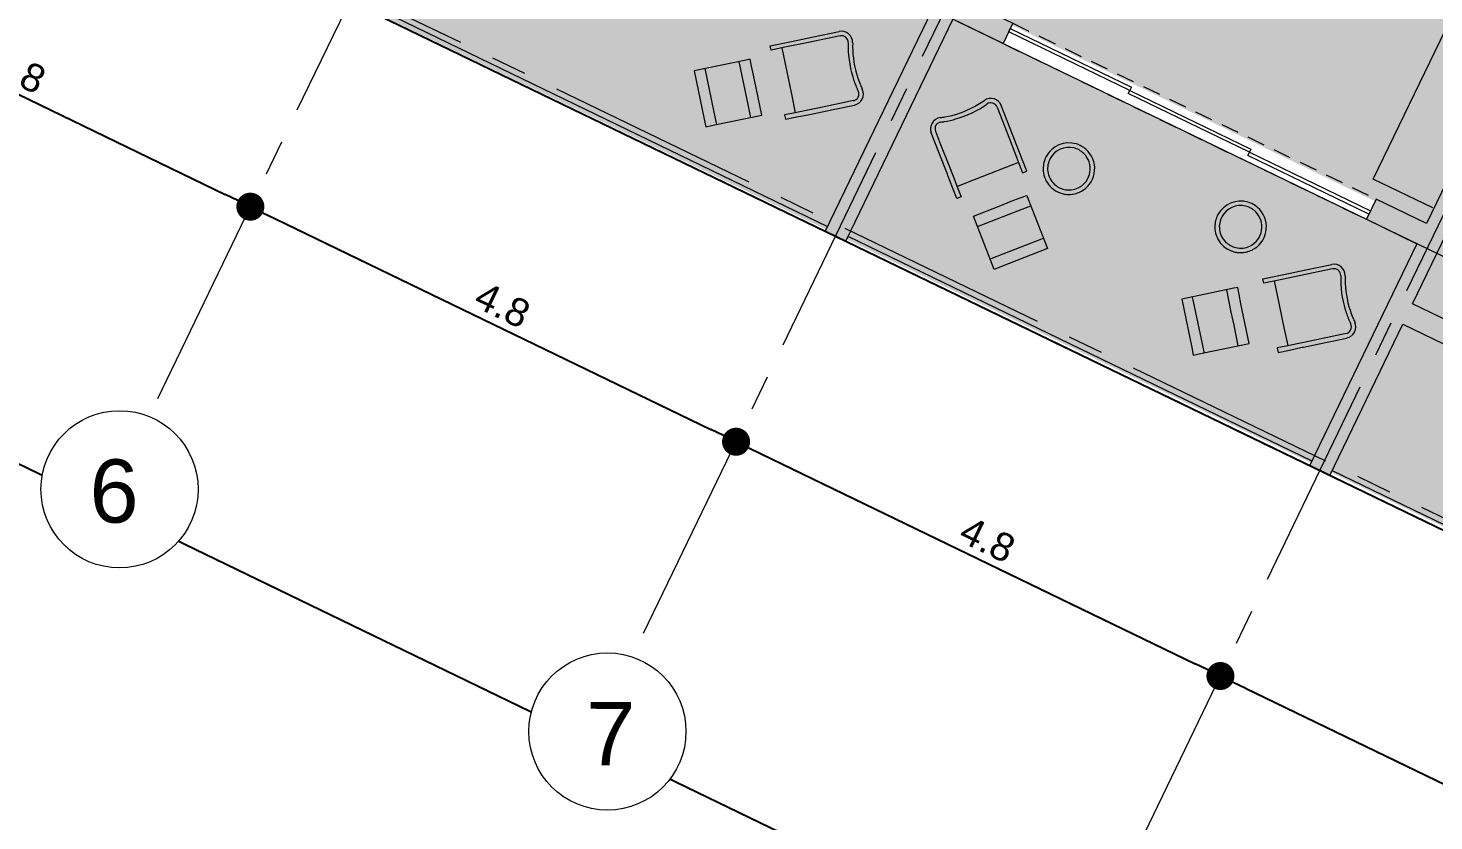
# Model space of a CAD drawing. Header units: metres. Extents: x -466 to 1322, y -1072 to 50.
# Drawn here: x 824.2 to 836.74, y -215.52 to -208.45 of the extents above; entities that cross this region are included whole.
import ezdxf

# ---------------------------------------------------------------- set-up
doc = ezdxf.new("R2010")
doc.units = ezdxf.units.M
doc.set_wipeout_variables(frame=1)
for name, pattern in [('B1 P BAJA$0$HIDDEN', [9.525, 6.35, -3.175]), ('CENTER2', [28.575, 19.05, -3.175, 3.175, -3.175]), ('Hidden 1_16_', [0.002381, 0.001587, -0.00079375])]:
    doc.linetypes.add(name, pattern=pattern)
for name, color, linetype, lineweight in [('A - CANCEL', 2, 'Continuous', 0), ('A - Hatch muros', 4, 'Continuous', 0), ('A - MURO BAJO', 2, 'Continuous', 0), ('A - PROY', 250, 'B1 P BAJA$0$HIDDEN', 0), ('A - TXT 100 -1', 2, 'Continuous', 0), ('A-COTAS', 41, 'Continuous', 0), ('A-EJES', 61, 'CENTER2', 0), ('A-MUEBLES', 5, 'Continuous', 0), ('A-MURO INT', 4, 'Continuous', 0)]:
    doc.layers.add(name, color=color, linetype=linetype, lineweight=lineweight)
doc.layers.add('AKU_Poligono', color=1, linetype='Continuous')
for name, color, linetype, lineweight, true_color in [('Hatch escaleras', 7, 'Continuous', 0, 0x78372d), ('Hatch Exterior', 7, 'Continuous', 0, 0xa99b89), ('Hatch Interior', 7, 'Continuous', 0, 0xaf6350)]:
    doc.layers.add(name, color=color, linetype=linetype, lineweight=lineweight, true_color=true_color)
doc.styles.get("Standard").update_dxf_attribs({"font": 'arial.ttf'})
doc.styles.add('Style-Arial', font='arial.ttf')
doc.dimstyles.new('ISO-25', dxfattribs={"dimscale": 0.1, "dimtxt": 2.5, "dimasz": 2.5, "dimexe": 1.25, "dimexo": 0.625, "dimtad": 1, "dimdsep": 46, "dimtxsty": 'Standard', "dimblk": 'DOT', "dimcen": 2.5, "dimadec": 0, "dimazin": 0, "dimtfac": 1, "dimtmove": 0, "dimatfit": 3, "dimfxl": 1, "dimarcsym": 0})

# ---------------------------------------------------------------- blocks, each defined once
blk = doc.blocks.new('_Dot')
at = {"color": 0, "linetype": 'ByBlock', "lineweight": -2}
blk.add_line((-0.5, 0), (-1, 0), dxfattribs=at)
at = {"color": 0, "linetype": 'ByBlock', "const_width": 0.5}
blk.add_lwpolyline([(-0.25, 0, 1), (0.25, 0, 1)], format="xyb", close=True, dxfattribs=at)
blk = doc.blocks.new('*D69')
at = {"layer": 'A-COTAS', "color": 0, "lineweight": -2, "transparency": 16777216}
for p, q in [((821.897, -207.912), (821.93, -207.845)), ((822.101, -208.066), (825.959, -209.931)), ((826.157, -210.096), (826.129, -210.153))]:
    blk.add_line(p, q, dxfattribs=at)
at = {"layer": 'Defpoints', "color": 0, "transparency": 16777216}
for p in [(821.87, -207.968), (826.184, -210.04), (826.184, -210.04)]:
    blk.add_point(p, dxfattribs=at)
at = {"layer": 'A-COTAS', "color": 0, "lineweight": -2, "transparency": 16777216, "xscale": 0.25, "yscale": 0.25, "zscale": 0.25}
for p, rotation in [((821.875, -207.957), 154.1983439835457), ((826.184, -210.04), 334.1983439835457)]:
    blk.add_blockref('_Dot', p, dxfattribs=dict(at, rotation=rotation))
at = {"layer": 'A-COTAS', "color": 0, "transparency": 16777216, "insert": (824.112, -208.827), "char_height": 0.25, "attachment_point": 5, "rotation": 334.1983}
blk.add_mtext('4.8', dxfattribs=at)
blk = doc.blocks.new('*D70')
at = {"layer": 'A-COTAS', "color": 0, "lineweight": -2, "transparency": 16777216}
for p, q in [((826.157, -210.096), (826.129, -210.153)), ((826.409, -210.149), (830.293, -212.027)), ((830.491, -212.192), (830.464, -212.248))]:
    blk.add_line(p, q, dxfattribs=at)
at = {"layer": 'Defpoints', "color": 0, "transparency": 16777216}
for p in [(826.184, -210.04), (830.518, -212.136), (830.518, -212.136)]:
    blk.add_point(p, dxfattribs=at)
at = {"layer": 'A-COTAS', "color": 0, "lineweight": -2, "transparency": 16777216, "xscale": 0.25, "yscale": 0.25, "zscale": 0.25}
for p, rotation in [((826.184, -210.04), 154.1983439835457), ((830.518, -212.136), 334.1983439835457)]:
    blk.add_blockref('_Dot', p, dxfattribs=dict(at, rotation=rotation))
at = {"layer": 'A-COTAS', "color": 0, "transparency": 16777216, "insert": (828.434, -210.917), "char_height": 0.25, "attachment_point": 5, "rotation": 334.1983}
blk.add_mtext('4.8', dxfattribs=at)
blk = doc.blocks.new('*D71')
at = {"layer": 'A-COTAS', "color": 0, "lineweight": -2, "transparency": 16777216}
for p, q in [((830.491, -212.192), (830.464, -212.248)), ((830.743, -212.244), (834.615, -214.116)), ((834.862, -214.18), (834.894, -214.112))]:
    blk.add_line(p, q, dxfattribs=at)
at = {"layer": 'Defpoints', "color": 0, "transparency": 16777216}
for p in [(830.518, -212.136), (834.834, -214.236), (834.84, -214.225)]:
    blk.add_point(p, dxfattribs=at)
at = {"layer": 'A-COTAS', "color": 0, "lineweight": -2, "transparency": 16777216, "xscale": 0.25, "yscale": 0.25, "zscale": 0.25}
for p, rotation in [((830.518, -212.136), 154.1983439835457), ((834.84, -214.225), 334.1983439835457)]:
    blk.add_blockref('_Dot', p, dxfattribs=dict(at, rotation=rotation))
at = {"layer": 'A-COTAS', "color": 0, "transparency": 16777216, "insert": (832.762, -213.009), "char_height": 0.25, "attachment_point": 5, "rotation": 334.1983}
blk.add_mtext('4.8', dxfattribs=at)
blk = doc.blocks.new('*D72')
at = {"layer": 'A-COTAS', "color": 0, "lineweight": -2, "transparency": 16777216}
for p, q in [((834.862, -214.18), (834.894, -214.112)), ((835.065, -214.334), (838.936, -216.205)), ((839.183, -216.269), (839.216, -216.202))]:
    blk.add_line(p, q, dxfattribs=at)
at = {"layer": 'Defpoints', "color": 0, "transparency": 16777216}
for p in [(834.834, -214.236), (839.156, -216.325), (839.161, -216.314)]:
    blk.add_point(p, dxfattribs=at)
at = {"layer": 'A-COTAS', "color": 0, "lineweight": -2, "transparency": 16777216, "xscale": 0.25, "yscale": 0.25, "zscale": 0.25}
for p, rotation in [((834.84, -214.225), 154.1983439835457), ((839.161, -216.314), 334.1983439835457)]:
    blk.add_blockref('_Dot', p, dxfattribs=dict(at, rotation=rotation))
at = {"layer": 'A-COTAS', "color": 0, "transparency": 16777216, "insert": (837.083, -215.098), "char_height": 0.25, "attachment_point": 5, "rotation": 334.1983}
blk.add_mtext('4.8', dxfattribs=at)

msp = doc.modelspace()

# ---------------------------------------------------------------- linework, layer by layer
at = {"layer": 'A - CANCEL', "lineweight": 0}
for points in [[(832.951, -208.481), (832.965, -208.452), (834.046, -208.974), (834.032, -209.003)], [(834.018, -209.032), (834.032, -209.003), (835.112, -209.526), (835.098, -209.555)], [(835.084, -209.584), (835.098, -209.555), (836.179, -210.077), (836.165, -210.106)]]:
    msp.add_lwpolyline(points, close=True, dxfattribs=at)
at = {"layer": 'A - MURO BAJO', "ltscale": 0.05}
for points in [[(827.194, -208.214), (831.335, -210.216)], [(835.815, -212.438), (848.779, -218.705), (852.887, -210.251), (848.549, -208.153)], [(835.837, -212.392), (848.756, -218.638), (852.82, -210.274), (848.527, -208.198)], [(827.172, -208.259), (831.313, -210.262)], [(831.493, -210.349), (835.635, -212.351)], [(831.515, -210.304), (835.656, -212.306)]]:
    msp.add_lwpolyline(points, dxfattribs=at)
at = {"layer": 'A - PROY', "color": 250, "linetype": 'Hidden 1_16_', "ltscale": 100}
for p, q in [((827.172, -208.259), (831.313, -210.262)), ((831.493, -210.349), (835.635, -212.351))]:
    msp.add_line(p, q, dxfattribs=at)
for points in [[(832.988, -208.405), (836.229, -209.972)], [(832.901, -208.586), (836.142, -210.152)], [(845.415, -214.636), (844.474, -216.625), (835.815, -212.437)]]:
    msp.add_lwpolyline(points, dxfattribs=at)
at = {"layer": 'A-EJES', "ltscale": 0.1}
msp.add_line((839.816, -203.931), (833.926, -216.116), dxfattribs=at)
at = {"layer": 'A-MUEBLES'}
for p, q in [((836.204, -209.795), (837.51, -207.094)), ((836.735, -210.051), (836.204, -209.795))]:
    msp.add_line(p, q, dxfattribs=at)
at = {"layer": 'A-MUEBLES', "lineweight": 0}
for p, q in [((830.823, -208.605), (831.012, -208.566)), ((831.148, -208.579), (830.952, -208.619)), ((831.012, -208.566), (831.208, -208.525)), ((831.446, -208.517), (831.148, -208.579)), ((831.208, -208.525), (831.438, -208.478)), ((830.831, -208.645), (830.823, -208.605)), ((830.952, -208.619), (830.831, -208.645)), ((830.932, -208.638), (830.929, -208.624)), ((830.955, -208.751), (830.932, -208.638)), ((830.608, -208.732), (830.144, -208.828)), ((830.144, -208.828), (830.234, -209.26)), ((830.643, -208.724), (830.608, -208.732)), ((830.656, -208.786), (830.643, -208.724)), ((830.673, -208.868), (830.656, -208.786)), ((831.015, -209.038), (830.955, -208.751)), ((830.697, -208.981), (830.673, -208.868)), ((830.747, -209.224), (830.697, -208.981)), ((831.049, -209.202), (831.015, -209.038)), ((831.566, -209.094), (831.443, -209.12)), ((830.327, -209.311), (830.747, -209.224)), ((831.031, -209.206), (830.951, -209.222)), ((830.951, -209.222), (830.959, -209.261)), ((831.144, -209.182), (831.031, -209.206)), ((831.061, -209.24), (831.174, -209.217)), ((831.247, -209.161), (831.144, -209.182)), ((831.174, -209.217), (831.187, -209.214)), ((831.187, -209.214), (831.383, -209.173)), ((831.443, -209.12), (831.247, -209.161)), ((831.383, -209.173), (831.574, -209.134)), ((832.847, -209.153), (832.958, -209.436)), ((832.97, -209.357), (832.884, -209.138)), ((830.234, -209.26), (830.248, -209.327)), ((830.248, -209.327), (830.327, -209.311)), ((830.959, -209.261), (831.061, -209.24)), ((832.331, -209.564), (832.26, -209.382)), ((832.297, -209.367), (832.343, -209.485)), ((832.958, -209.436), (833.03, -209.622)), ((833.042, -209.543), (832.97, -209.357)), ((832.404, -209.75), (832.331, -209.564)), ((832.343, -209.485), (832.416, -209.671)), ((833.113, -209.723), (833.042, -209.543)), ((832.416, -209.671), (832.454, -209.769)), ((832.645, -209.798), (832.919, -209.692)), ((832.919, -209.692), (833.026, -209.65)), ((833.026, -209.65), (833.039, -209.645)), ((833.03, -209.622), (833.075, -209.738)), ((833.075, -209.738), (833.113, -209.723)), ((832.409, -209.762), (832.404, -209.75)), ((832.45, -209.87), (832.409, -209.762)), ((832.454, -209.769), (832.496, -209.877)), ((832.489, -209.859), (832.645, -209.798)), ((832.488, -209.967), (832.45, -209.87)), ((832.526, -209.952), (832.488, -209.967)), ((832.496, -209.877), (832.526, -209.952)), ((832.974, -209.992), (833.052, -209.962)), ((833.052, -209.962), (833.111, -209.939)), ((833.111, -209.939), (833.124, -209.973)), ((833.124, -209.973), (833.296, -210.414)), ((832.636, -210.124), (832.866, -210.034)), ((832.866, -210.034), (832.974, -209.992)), ((832.792, -210.524), (832.636, -210.124)), ((833.296, -210.414), (832.885, -210.574)), ((832.821, -210.599), (832.792, -210.524)), ((832.885, -210.574), (832.821, -210.599)), ((835.407, -210.644), (835.602, -210.603)), ((835.841, -210.594), (835.543, -210.656)), ((835.602, -210.603), (835.833, -210.555)), ((835.218, -210.683), (835.407, -210.644)), ((835.226, -210.722), (835.218, -210.683)), ((835.347, -210.697), (835.226, -210.722)), ((835.326, -210.715), (835.324, -210.702)), ((835.35, -210.828), (835.326, -210.715)), ((835.543, -210.656), (835.347, -210.697)), ((834.958, -210.768), (834.494, -210.865)), ((834.994, -210.761), (834.958, -210.768)), ((835.006, -210.823), (834.994, -210.761)), ((835.023, -210.905), (835.006, -210.823)), ((835.41, -211.116), (835.35, -210.828)), ((834.494, -210.865), (834.584, -211.297)), ((835.047, -211.018), (835.023, -210.905)), ((835.097, -211.26), (835.047, -211.018)), ((835.444, -211.279), (835.41, -211.116)), ((835.837, -211.198), (835.641, -211.238)), ((835.777, -211.251), (835.969, -211.211)), ((835.961, -211.172), (835.837, -211.198)), ((834.584, -211.297), (834.598, -211.364)), ((834.598, -211.364), (834.678, -211.347)), ((834.678, -211.347), (835.097, -211.26)), ((835.425, -211.283), (835.346, -211.3)), ((835.346, -211.3), (835.354, -211.339)), ((835.354, -211.339), (835.456, -211.318)), ((835.538, -211.26), (835.425, -211.283)), ((835.456, -211.318), (835.569, -211.294)), ((835.641, -211.238), (835.538, -211.26)), ((835.569, -211.294), (835.582, -211.292)), ((835.582, -211.292), (835.777, -211.251))]:
    msp.add_line(p, q, dxfattribs=at)
at = {"layer": 'A-MUEBLES', "color": 254, "lineweight": 0}
for p, q in [((830.32, -209.183), (830.242, -208.808)), ((830.587, -208.945), (830.546, -208.745)), ((830.611, -209.058), (830.587, -208.945)), ((830.649, -209.244), (830.611, -209.058)), ((830.344, -209.296), (830.32, -209.183)), ((830.346, -209.307), (830.344, -209.296)), ((832.956, -210.106), (833.147, -210.032)), ((832.672, -210.217), (832.849, -210.148)), ((832.849, -210.148), (832.956, -210.106)), ((832.902, -210.46), (833.26, -210.321)), ((832.795, -210.502), (832.902, -210.46)), ((832.785, -210.506), (832.795, -210.502)), ((834.67, -211.22), (834.592, -210.844)), ((834.937, -210.982), (834.896, -210.781)), ((834.961, -211.095), (834.937, -210.982)), ((834.999, -211.281), (834.961, -211.095)), ((834.694, -211.333), (834.67, -211.22)), ((834.696, -211.344), (834.694, -211.333))]:
    msp.add_line(p, q, dxfattribs=at)
at = {"layer": 'A-MUEBLES', "lineweight": 0}
for centre, radius, start, end in [((831.458, -208.575), 0.1, 358.0833, 101.741), ((831.458, -208.575), 0.06, 358.0833, 101.741), ((832.453, -208.609), 0.935, 178.0833, 196.9797), ((832.453, -208.609), 0.895, 178.0833, 195.7816), ((832.453, -208.609), 0.935, 196.9797, 203.5722), ((832.453, -208.609), 0.895, 195.7816, 198.5699), ((832.453, -208.609), 0.895, 198.5699, 202.7248), ((832.453, -208.609), 0.895, 202.7248, 205.3988), ((831.554, -209.036), 0.06, 281.741, 25.3988), ((831.554, -209.036), 0.1, 281.741, 25.3988), ((832.453, -208.609), 0.935, 203.5722, 205.3988), ((832.221, -208.359), 0.895, 287.2781, 304.9764), ((832.791, -209.174), 0.1, 21.3187, 124.9764), ((832.221, -208.359), 0.895, 284.4898, 287.2781), ((832.221, -208.359), 0.935, 286.08, 304.9764), ((832.791, -209.174), 0.06, 21.3187, 124.9764), ((832.353, -209.345), 0.1, 97.6609, 201.3187), ((832.353, -209.345), 0.06, 97.6609, 201.3187), ((832.221, -208.359), 0.895, 277.6609, 280.335), ((832.221, -208.359), 0.935, 277.6609, 279.4875), ((832.221, -208.359), 0.935, 279.4875, 286.08), ((832.221, -208.359), 0.895, 280.335, 284.4898), ((833.488, -209.701), 0.23, 73.9442, 151.5489), ((833.488, -209.701), 0.23, 151.5489, 180.186), ((833.488, -209.701), 0.23, 48.6393, 73.9442), ((833.488, -209.701), 0.23, 302.9119, 48.6393), ((833.488, -209.701), 0.23, 180.186, 218.0641), ((833.488, -209.701), 0.23, 218.0641, 229.1537), ((833.488, -209.701), 0.23, 229.1537, 248.472), ((833.488, -209.701), 0.23, 248.472, 254.4586), ((833.488, -209.701), 0.23, 254.4586, 265.0338), ((833.488, -209.701), 0.23, 265.0338, 276.1643), ((833.488, -209.701), 0.23, 276.1643, 302.9119), ((835.02, -210.22), 0.23, 73.9442, 151.5489), ((835.02, -210.22), 0.23, 48.6393, 73.9442), ((835.02, -210.22), 0.23, 302.9119, 48.6393), ((835.02, -210.22), 0.23, 151.5489, 180.186), ((835.02, -210.22), 0.23, 180.186, 218.0641), ((835.02, -210.22), 0.23, 218.0641, 229.1537), ((835.02, -210.22), 0.23, 229.1537, 248.472), ((835.02, -210.22), 0.23, 248.472, 254.4586), ((835.02, -210.22), 0.23, 254.4586, 265.0338), ((835.02, -210.22), 0.23, 265.0338, 276.1643), ((835.02, -210.22), 0.23, 276.1643, 302.9119), ((835.853, -210.653), 0.1, 358.0833, 101.741), ((835.853, -210.653), 0.06, 358.0833, 101.741), ((836.848, -210.686), 0.935, 178.0833, 196.9797), ((836.848, -210.686), 0.895, 178.0833, 195.7816), ((836.848, -210.686), 0.935, 196.9797, 203.5722), ((836.848, -210.686), 0.895, 195.7816, 198.5699), ((836.848, -210.686), 0.895, 198.5699, 202.7248), ((835.948, -211.113), 0.06, 281.741, 25.3988), ((835.948, -211.113), 0.1, 281.741, 25.3988), ((836.848, -210.686), 0.935, 203.5722, 205.3988), ((836.848, -210.686), 0.895, 202.7248, 205.3988)]:
    msp.add_arc(centre, radius, start, end, dxfattribs=at)
at = {"layer": 'A-MUEBLES', "color": 254, "lineweight": 0}
for centre, start, end in [((833.488, -209.701), 76.5489, 151.5489), ((833.488, -209.701), 61.5489, 76.4954), ((833.488, -209.701), 295.8311, 45.9518), ((833.488, -209.701), 45.9518, 61.5489), ((833.488, -209.701), 151.5489, 187.2668), ((833.488, -209.701), 187.2668, 226.5489), ((833.488, -209.701), 226.6025, 257.1461), ((833.488, -209.701), 257.1461, 295.8311), ((835.02, -210.22), 76.5489, 151.5489), ((835.02, -210.22), 61.5489, 76.4954), ((835.02, -210.22), 295.8311, 45.9518), ((835.02, -210.22), 45.9518, 61.5489), ((835.02, -210.22), 151.5489, 187.2668), ((835.02, -210.22), 187.2668, 226.5489), ((835.02, -210.22), 226.6025, 257.1461), ((835.02, -210.22), 257.1461, 295.8311)]:
    msp.add_arc(centre, 0.19, start, end, dxfattribs=at)
at = {"layer": 'A-MURO INT'}
msp.add_lwpolyline([(836.855, -206.61), (833.974, -205.217), (832.538, -208.188), (832.988, -208.405), (832.901, -208.586), (832.451, -208.368), (831.493, -210.349), (831.313, -210.262), (832.271, -208.281), (831.821, -208.063), (831.908, -207.883), (832.358, -208.101), (833.794, -205.13), (830.913, -203.737), (831.261, -203.017), (831.441, -203.104), (831.18, -203.644), (833.881, -204.95), (834.665, -203.329), (831.964, -202.023), (831.79, -202.384), (831.61, -202.296), (831.871, -201.756), (837.813, -204.629)], dxfattribs=at)
msp.add_lwpolyline([(836.229, -209.972), (836.142, -210.152), (836.592, -210.37), (835.635, -212.351), (835.815, -212.438), (836.468, -211.087), (837.188, -211.436), (837.275, -211.255), (836.555, -210.907), (837.947, -208.026), (838.668, -208.375), (838.755, -208.194), (838.035, -207.846), (839.166, -205.505), (839.886, -205.854), (839.973, -205.674), (839.253, -205.325), (839.34, -205.145), (839.16, -205.058), (839.073, -205.238), (838.713, -205.064), (838.626, -205.244), (838.986, -205.418), (836.679, -210.19)], close=True, dxfattribs=at)
at = {"layer": 'AKU_Poligono'}
for points in [[(848.796, -218.713), (677.521, -135.91)], [(846.619, -223.215), (677.9, -141.647)]]:
    msp.add_lwpolyline(points, dxfattribs=at)

# ---------------------------------------------------------------- dimensions: what is measured, and where the dimension line sits
at = {"layer": 'A-COTAS'}
for base, p1, p2, picture, middle in [((826.184, -210.04), (821.87, -207.968), (826.184, -210.04), '*D69', (824.112, -208.827)), ((830.518, -212.136), (826.184, -210.04), (830.518, -212.136), '*D70', (828.434, -210.917))]:
    dim = msp.add_linear_dim(base=base, p1=p1, p2=p2, angle=334.1983, text='4.8', dimstyle='ISO-25', override={"dimtmove": 1}, dxfattribs=at)
    dim.commit()
    dim.dimension.update_dxf_attribs({"geometry": picture, "text_midpoint": middle})
for base, p1, p2, picture, middle in [((834.84, -214.225), (830.518, -212.136), (834.834, -214.236), '*D71', (832.762, -213.009)), ((839.161, -216.314), (834.834, -214.236), (839.156, -216.325), '*D72', (837.083, -215.098))]:
    dim = msp.add_linear_dim(base=base, p1=p1, p2=p2, angle=334.1983, dimstyle='ISO-25', override={"dimtmove": 1}, dxfattribs=at)
    dim.commit()
    dim.dimension.update_dxf_attribs({"geometry": picture, "text_midpoint": middle})

# ---------------------------------------------------------------- next in the draw order: wipeouts: each hides what was drawn before it
for points in [[(825.654, -212.852), (825.671, -212.812), (825.686, -212.77), (825.698, -212.728), (825.707, -212.684), (825.713, -212.641), (825.717, -212.597), (825.718, -212.553), (825.716, -212.509), (825.712, -212.465), (825.704, -212.422), (825.694, -212.379), (825.681, -212.337), (825.666, -212.295), (825.648, -212.255), (825.628, -212.216), (825.605, -212.178), (825.58, -212.142), (825.553, -212.108), (825.523, -212.075), (825.492, -212.044), (825.458, -212.015), (825.423, -211.989), (825.387, -211.964), (825.349, -211.942), (825.309, -211.923), (825.269, -211.905), (825.227, -211.891), (825.184, -211.879), (825.141, -211.87), (825.098, -211.863), (825.054, -211.86), (825.01, -211.859), (824.966, -211.861), (824.922, -211.865), (824.879, -211.872), (824.836, -211.882), (824.794, -211.895), (824.752, -211.91), (824.712, -211.928), (824.673, -211.949), (824.635, -211.972), (824.599, -211.997), (824.565, -212.024), (824.532, -212.053), (824.501, -212.085), (824.472, -212.118), (824.446, -212.153), (824.421, -212.19), (824.399, -212.228), (824.379, -212.268), (824.362, -212.308), (824.348, -212.35), (824.336, -212.392), (824.327, -212.435), (824.32, -212.479), (824.317, -212.523), (824.316, -212.567), (824.317, -212.611), (824.322, -212.654), (824.329, -212.698), (824.339, -212.741), (824.352, -212.783), (824.367, -212.824), (824.385, -212.865), (824.406, -212.904), (824.429, -212.941), (824.454, -212.977), (824.481, -213.012), (824.51, -213.045), (824.542, -213.076), (824.575, -213.104), (824.61, -213.131), (824.647, -213.155), (824.685, -213.178), (824.724, -213.197), (824.765, -213.214), (824.807, -213.229), (824.849, -213.241), (824.892, -213.25), (824.936, -213.256), (824.98, -213.26), (825.024, -213.261), (825.068, -213.259), (825.111, -213.255), (825.155, -213.247), (825.198, -213.237), (825.24, -213.224), (825.281, -213.209), (825.322, -213.191), (825.361, -213.171), (825.398, -213.148), (825.434, -213.123), (825.469, -213.096), (825.502, -213.066), (825.533, -213.035), (825.561, -213.001), (825.588, -212.966), (825.612, -212.93), (825.634, -212.892)], [(830.007, -215.012), (830.024, -214.971), (830.039, -214.93), (830.051, -214.887), (830.06, -214.844), (830.067, -214.801), (830.07, -214.757), (830.071, -214.713), (830.069, -214.669), (830.065, -214.625), (830.057, -214.582), (830.047, -214.539), (830.035, -214.497), (830.019, -214.455), (830.002, -214.415), (829.981, -214.376), (829.958, -214.338), (829.933, -214.302), (829.906, -214.267), (829.876, -214.235), (829.845, -214.204), (829.812, -214.175), (829.777, -214.148), (829.74, -214.124), (829.702, -214.102), (829.662, -214.082), (829.622, -214.065), (829.58, -214.051), (829.538, -214.039), (829.495, -214.03), (829.451, -214.023), (829.407, -214.02), (829.363, -214.019), (829.319, -214.02), (829.275, -214.025), (829.232, -214.032), (829.189, -214.042), (829.147, -214.055), (829.106, -214.07), (829.065, -214.088), (829.026, -214.109), (828.989, -214.131), (828.952, -214.157), (828.918, -214.184), (828.885, -214.213), (828.854, -214.245), (828.825, -214.278), (828.799, -214.313), (828.774, -214.35), (828.752, -214.388), (828.733, -214.427), (828.716, -214.468), (828.701, -214.51), (828.689, -214.552), (828.68, -214.595), (828.674, -214.639), (828.67, -214.683), (828.669, -214.727), (828.671, -214.771), (828.675, -214.814), (828.683, -214.858), (828.693, -214.901), (828.705, -214.943), (828.721, -214.984), (828.739, -215.024), (828.759, -215.063), (828.782, -215.101), (828.807, -215.137), (828.834, -215.172), (828.864, -215.205), (828.895, -215.235), (828.928, -215.264), (828.964, -215.291), (829, -215.315), (829.038, -215.337), (829.078, -215.357), (829.118, -215.374), (829.16, -215.389), (829.202, -215.4), (829.245, -215.41), (829.289, -215.416), (829.333, -215.42), (829.377, -215.421), (829.421, -215.419), (829.465, -215.414), (829.508, -215.407), (829.551, -215.397), (829.593, -215.384), (829.635, -215.369), (829.675, -215.351), (829.714, -215.331), (829.752, -215.308), (829.788, -215.283), (829.822, -215.256), (829.855, -215.226), (829.886, -215.195), (829.915, -215.161), (829.941, -215.126), (829.966, -215.09), (829.988, -215.051)]]:
    msp.add_wipeout(points).dxf.layer = 'Hatch escaleras'

# ---------------------------------------------------------------- next in the draw order: hatches: boundary and pattern name
at = {"layer": 'A - Hatch muros'}
h = msp.add_hatch(color=256, dxfattribs=at)
h.dxf.hatch_style = 1
h.paths.add_polyline_path([(840.791, -209.956), (841.008, -209.506), (839.568, -208.809), (839.655, -208.629), (842.176, -209.848), (843.308, -207.508), (840.787, -206.289), (840.874, -206.109), (843.575, -207.415), (841.181, -212.366), (841.631, -212.584), (841.544, -212.764), (841.096, -212.541), (840.791, -213.172), (839.349, -212.48), (839.436, -212.3), (840.696, -212.909), (841.349, -211.559), (840.269, -211.037), (840.399, -210.767), (840.579, -210.854), (840.536, -210.944), (841.436, -211.379), (842.089, -210.028), (841.189, -209.593), (840.971, -210.043)])
h.paths.add_polyline_path([(844.872, -214.151), (845.322, -214.368), (847.194, -210.497), (847.374, -210.584), (845.415, -214.636), (844.785, -214.331)])
h.paths.add_polyline_path([(852.645, -210.134), (852.916, -210.264), (852.828, -210.444), (852.558, -210.314)])
h.paths.add_polyline_path([(828.036, -206.012), (827.586, -205.794), (827.499, -205.974), (827.949, -206.192), (826.992, -208.172), (827.172, -208.259), (828.129, -206.279), (828.579, -206.496), (828.667, -206.316), (828.216, -206.099), (830.523, -201.327), (830.883, -201.501), (830.97, -201.321), (830.43, -201.06)], flags=17)
h.paths.add_polyline_path([(832.451, -208.368), (831.493, -210.349), (831.313, -210.262), (832.271, -208.281), (831.821, -208.063), (831.908, -207.883), (832.358, -208.101), (833.794, -205.13), (830.913, -203.737), (831.261, -203.017), (831.441, -203.104), (831.18, -203.644), (833.881, -204.95), (834.665, -203.329), (831.964, -202.023), (831.79, -202.384), (831.61, -202.296), (831.871, -201.756), (837.813, -204.629), (837.552, -205.169), (837.372, -205.082), (837.546, -204.722), (834.845, -203.416), (834.061, -205.037), (836.762, -206.343), (837.023, -205.802), (837.203, -205.889), (836.855, -206.61), (833.974, -205.218), (832.538, -208.188), (832.988, -208.405), (832.901, -208.586)])
h.paths.add_polyline_path([(836.229, -209.972), (836.142, -210.152), (836.592, -210.37), (835.635, -212.351), (835.815, -212.438), (836.468, -211.087), (837.188, -211.436), (837.275, -211.255), (836.555, -210.907), (837.947, -208.026), (838.668, -208.375), (838.755, -208.194), (838.035, -207.846), (839.166, -205.505), (839.886, -205.854), (839.973, -205.674), (839.253, -205.325), (839.34, -205.145), (839.16, -205.058), (839.073, -205.238), (838.713, -205.064), (838.626, -205.244), (838.986, -205.418), (836.679, -210.19)])
h.paths.add_polyline_path([(824.797, -196.67), (824.594, -196.572), (824.573, -196.587), (824.413, -196.707), (839.639, -204.068), (839.595, -204.158), (839.776, -204.245), (839.819, -204.155), (848.282, -208.246), (848.064, -208.697), (848.244, -208.784), (848.549, -208.153)])
h.paths.add_polyline_path([(821.165, -199.375), (820.999, -199.498), (821.389, -200.021), (821.556, -199.898)])
at = {"layer": 'Hatch Exterior', "transparency": 33554687}
h = msp.add_hatch(color=256, dxfattribs=at)
h.dxf.hatch_style = 1
h.paths.add_polyline_path([(844.496, -216.579), (845.456, -214.65), (841.094, -212.546), (840.789, -213.177), (836.468, -211.087), (836.592, -210.37), (823.808, -204.189), (822.851, -206.169)])
at = {"layer": 'Hatch Interior', "transparency": 33554687}
h = msp.add_hatch(color=256, dxfattribs=at)
h.dxf.hatch_style = 1
h.paths.add_polyline_path([(812.597, -195.911), (820.817, -189.784), (825.538, -196.118), (824.797, -196.67), (848.369, -208.066), (845.311, -214.389), (840.991, -212.3), (840.686, -212.93), (836.455, -210.884), (836.759, -210.254), (820.739, -202.483), (819.791, -201.213), (821.395, -200.017), (819.333, -197.251), (815.645, -200)])

# ---------------------------------------------------------------- next in the draw order: linework, layer by layer
at = {"layer": 'A - TXT 100 -1'}
for centre in [(825.017, -212.56), (829.37, -214.72)]:
    msp.add_circle(centre, 0.701, dxfattribs=at)
at = {"layer": 'A-EJES', "ltscale": 0.1}
for p, q in [((848.643, -218.527), (804.361, -197.119)), ((831.16, -199.746), (825.27, -211.931)), ((835.495, -201.842), (829.604, -214.026))]:
    msp.add_line(p, q, dxfattribs=at)
at = {"layer": 'A-MURO INT'}
msp.add_lwpolyline([(848.779, -218.705), (852.887, -210.251), (848.369, -208.066), (845.235, -214.549), (841.094, -212.546), (841.094, -212.546), (823.808, -204.189), (822.851, -206.169)], close=True, dxfattribs=at)

# ---------------------------------------------------------------- next in the draw order: texts
at = {"layer": 'A - TXT 100 -1', "style": 'Style-Arial'}
for s, p in [('6', (824.748, -212.856)), ('7', (829.178, -215.02))]:
    msp.add_text(s, height=0.564, rotation=359.7227, dxfattribs=at).set_placement(p)

doc.saveas('drawing.dxf')
